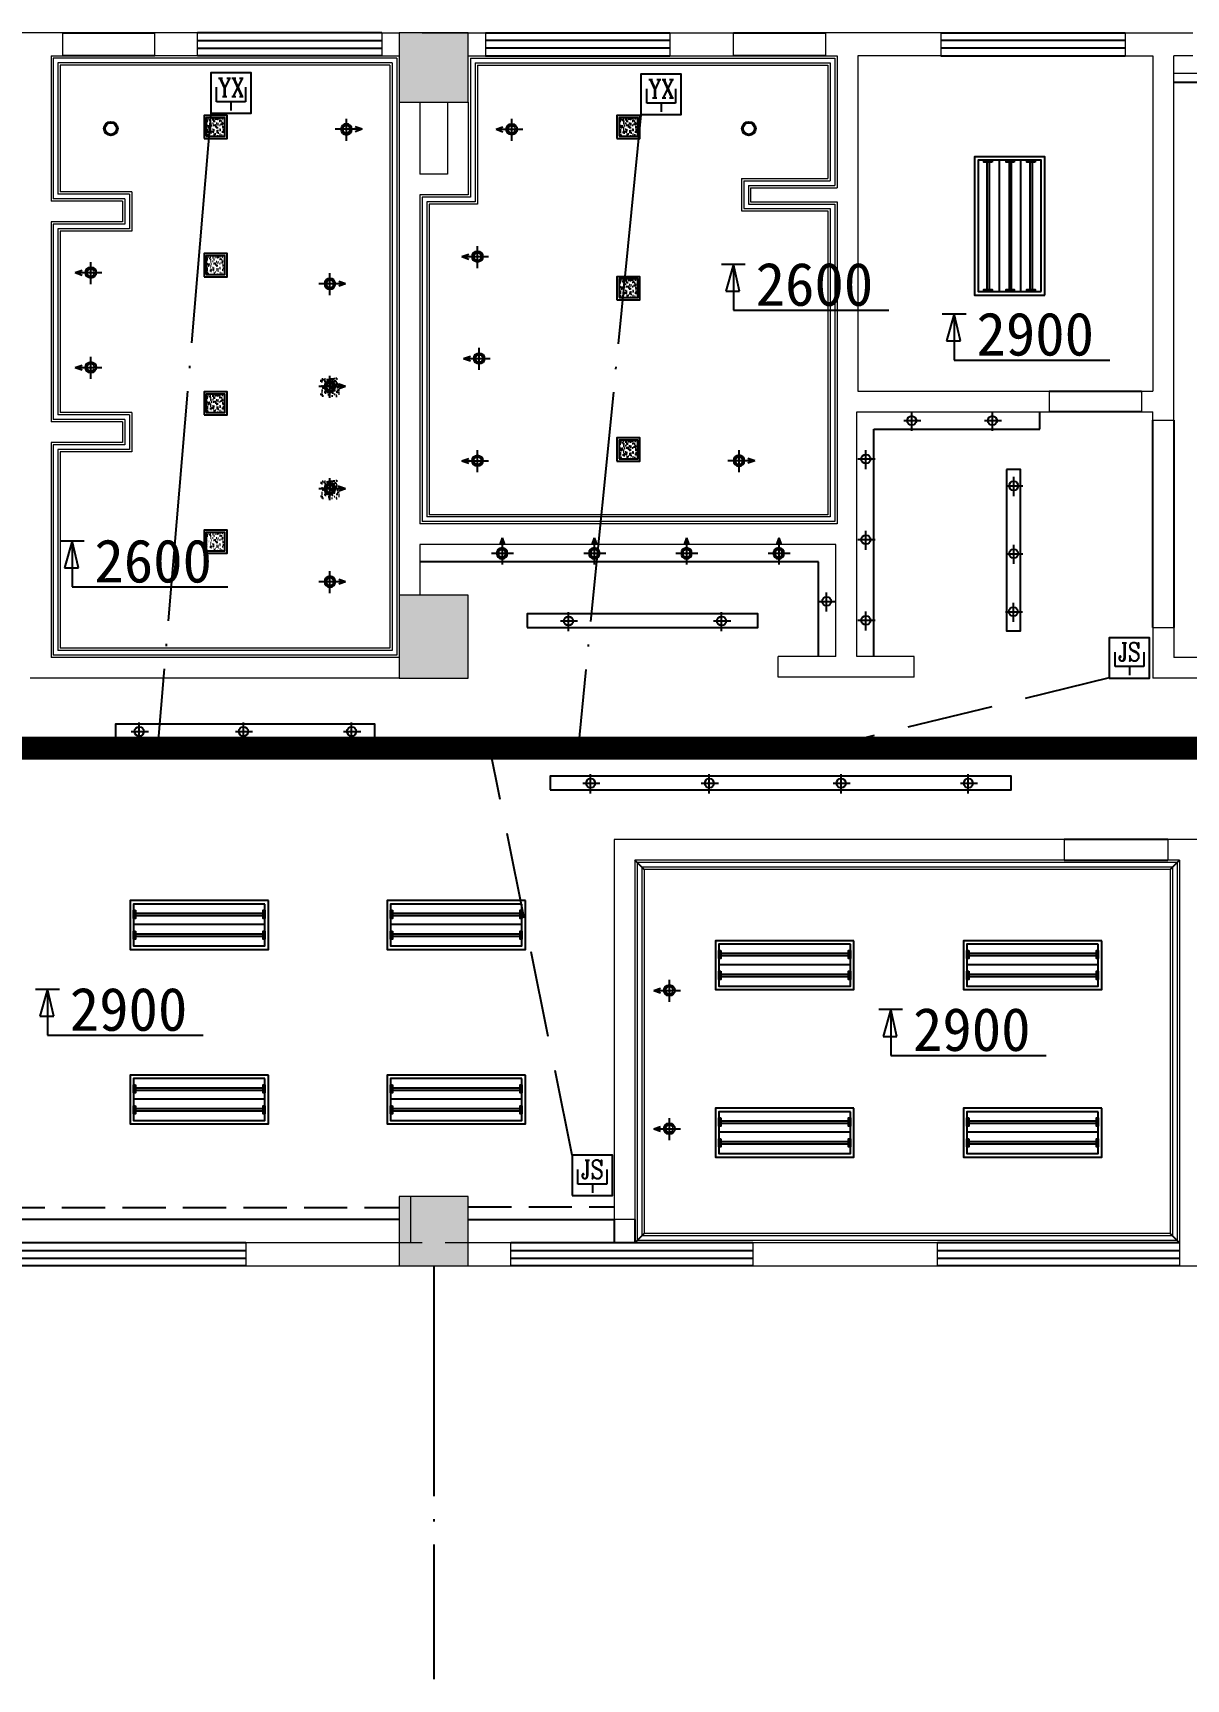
# Model space of a CAD drawing. Extents: x 1487452 to 1619693, y 165319 to 350168.
# Drawn here: x 1598103 to 1608107, y 236951 to 251239 of the extents above; entities that cross this region are included whole.
import ezdxf
from ezdxf.enums import TextEntityAlignment as Align

# ---------------------------------------------------------------- set-up
doc = ezdxf.new("R2010")
doc.units = 0
doc.header["$LTSCALE"] = 1000
doc.header["$MEASUREMENT"] = 0
doc.linetypes.add('DASH', pattern=[0.35, 0.25, -0.1])
doc.linetypes.add('DOTE', pattern=[2.42, 2, -0.2, 0.02, -0.2])
doc.layers.get('0').update_dxf_attribs({"linetype": 'CONTINUOUS'})
for name, color, linetype in [('DIME', 3, 'CONTINUOUS'), ('DOTE', 1, 'DOTE'), ('G', 4, 'CONTINUOUS'), ('WINDOW', 2, 'CONTINUOUS')]:
    doc.layers.add(name, color=color, linetype=linetype)
doc.styles.add('_COMPLEX', font='COMPLEX', dxfattribs={"width": 0.6})
doc.styles.add('DIM_FONT', font='SIMPLEX.shx', dxfattribs={"width": 0.8})
doc.styles.add('HZ', font='txt.shx', dxfattribs={"height": 3, "bigfont": 'hztxt.shx'})

# ---------------------------------------------------------------- blocks, each defined once
blk = doc.blocks.new('$TCHSYS$WIN2D')
for p, q in [((-0.5, 0.5), (0.5, 0.5)), ((0.5, 0.1667), (-0.5, 0.1667)), ((0.5, -0.1667), (-0.5, -0.1667)), ((-0.5, -0.5), (0.5, -0.5))]:
    blk.add_line(p, q)
blk = doc.blocks.new('kjdjhkhgfdgfd')
at = {"color": 251, "extrusion": (0, 0, -1)}
blk.add_ellipse((1091006, 399928), major_axis=(0.6, 47.4), ratio=1, start_param=4.699042, end_param=10.982227, dxfattribs=at)
at = {"color": 250, "extrusion": (0, 0, -1)}
blk.add_ellipse((1091006, 399928), major_axis=(-0.7, 33.2), ratio=1, start_param=-1.549954, end_param=4.733231, dxfattribs=at)
at = {"layer": 'DIME', "color": 250, "ltscale": 0.4}
for p, q in [((1090870, 399928), (1090930, 399949)), ((1090870, 399928), (1091102, 399928)), ((1090870, 399928), (1090930, 399908)), ((1091006, 400027), (1091006, 399836))]:
    blk.add_line(p, q, dxfattribs=at)
blk = doc.blocks.new('_LINKPT1')
blk.add_line((0, 0), (0, 0))
blk = doc.blocks.new('JGSGFS')
at = {"color": 3}
for p, q in [((1521339, 294272), (1521339, 294397)), ((1521589, 294397), (1521589, 294272)), ((1521589, 294272), (1521339, 294272)), ((1521464, 294272), (1521464, 294197))]:
    blk.add_line(p, q, dxfattribs=at)
blk.add_lwpolyline([(1521289, 294172), (1521639, 294172), (1521639, 294522), (1521289, 294522)], close=True, dxfattribs=at)
for p in [(1521464, 294522), (1521289, 294347), (1521639, 294347), (1521464, 294172)]:
    blk.add_blockref('_LINKPT1', p, dxfattribs=at)
at = {"color": 3, "style": '_COMPLEX', "width": 0.8}
blk.add_text('YX', height=160, dxfattribs=at).set_placement((1521464, 294397), align=Align.MIDDLE)
at = {"color": 3, "style": 'DIM_FONT', "width": 0.8, "flags": 9}
blk.add_attdef('A', (1521464, 294347), '', height=0.01, dxfattribs=at)
blk = doc.blocks.new('KJYTHFD')
at = {"color": 3}
for p, q in [((1522355, 290602), (1522355, 290727)), ((1522605, 290727), (1522605, 290602)), ((1522605, 290602), (1522355, 290602)), ((1522480, 290602), (1522480, 290527))]:
    blk.add_line(p, q, dxfattribs=at)
blk.add_lwpolyline([(1522305, 290502), (1522655, 290502), (1522655, 290852), (1522305, 290852)], close=True, dxfattribs=at)
for p in [(1522480, 290852), (1522305, 290677), (1522655, 290677), (1522480, 290502)]:
    blk.add_blockref('_LINKPT1', p, dxfattribs=at)
at = {"color": 3, "style": '_COMPLEX', "width": 0.8}
blk.add_text('JS', height=160, dxfattribs=at).set_placement((1522480, 290728), align=Align.MIDDLE)
at = {"color": 3, "style": 'DIM_FONT', "width": 0.8, "flags": 9}
blk.add_attdef('A', (1522480, 290677), '', height=0.01, dxfattribs=at)

msp = doc.modelspace()

# ---------------------------------------------------------------- hatches: boundary and pattern name
at = {"lineweight": 13}
for points in [[(1601279.8, 250639.1), (1601879.8, 250639.1), (1601879.8, 251239.1), (1601279.8, 251239.1)], [(1601279.8, 245639.1), (1601879.8, 245639.1), (1601879.8, 246359.1), (1601279.8, 246359.1)], [(1601279.8, 240539.1), (1601879.8, 240539.1), (1601879.8, 241139.1), (1601279.8, 241139.1)]]:
    msp.add_hatch(color=256, dxfattribs=at).paths.add_polyline_path(points)
at = {"layer": 'DIME', "ltscale": 0.4}
h = msp.add_hatch(dxfattribs=at)
h.set_pattern_fill('AR-SAND', color=250, scale=20, style=0, double=1)
h.set_pattern_definition([(37.5, (181541.03, 20395.394), (-1.25986716, 38.5364754), [0, -30.4, 0, -34, 0, -32.5]), (7.5, (181541.03, 20395.394), (35.3955341, 56.4429213), [0, -16.4, 0, -27.4, 0, -10.5]), (327.5, (181516.43, 20395.394), (62.2828372, 0.1131811), [0, -10, 0, -36, 0, -47]), (317.5, (181516.43, 20395.394), (60.122532, 17.5535113), [0, -5, 0, -23.6, 0, -27])])
h.paths.add_polyline_path([(1599607.1, 250503.3), (1599607.1, 250343.3), (1599767.1, 250343.3), (1599767.1, 250503.3)])
h = msp.add_hatch(dxfattribs=at)
h.set_pattern_fill('AR-SAND', color=250, scale=20, style=0, double=1)
h.set_pattern_definition([(37.5, (185123.792, 20395.394), (-1.25986716, 38.5364754), [0, -30.4, 0, -34, 0, -32.5]), (7.5, (185123.79, 20395.394), (35.3955341, 56.4429213), [0, -16.4, 0, -27.4, 0, -10.5]), (327.5, (185099.192, 20395.394), (62.2828372, 0.1131811), [0, -10, 0, -36, 0, -47]), (317.5, (185099.19, 20395.394), (60.122532, 17.5535113), [0, -5, 0, -23.6, 0, -27])])
h.paths.add_polyline_path([(1603189.8, 250503.3), (1603189.8, 250343.3), (1603349.8, 250343.3), (1603349.8, 250503.3)])
h = msp.add_hatch(dxfattribs=at)
h.set_pattern_fill('AR-SAND', color=250, scale=20, style=0, double=1)
h.set_pattern_definition([(37.5, (181541.03, 19195.394), (-1.25986716, 38.5364754), [0, -30.4, 0, -34, 0, -32.5]), (7.5, (181541.03, 19195.394), (35.3955341, 56.4429213), [0, -16.4, 0, -27.4, 0, -10.5]), (327.5, (181516.43, 19195.394), (62.2828372, 0.1131811), [0, -10, 0, -36, 0, -47]), (317.5, (181516.43, 19195.394), (60.122532, 17.5535113), [0, -5, 0, -23.6, 0, -27])])
h.paths.add_polyline_path([(1599607.1, 249303.3), (1599607.1, 249143.3), (1599767.1, 249143.3), (1599767.1, 249303.3)])
h = msp.add_hatch(dxfattribs=at)
h.set_pattern_fill('AR-SAND', color=250, scale=20, style=0, double=1)
h.set_pattern_definition([(37.5, (185123.792, 18995.394), (-1.25986716, 38.5364754), [0, -30.4, 0, -34, 0, -32.5]), (7.5, (185123.79, 18995.394), (35.3955341, 56.4429213), [0, -16.4, 0, -27.4, 0, -10.5]), (327.5, (185099.192, 18995.394), (62.2828372, 0.1131811), [0, -10, 0, -36, 0, -47]), (317.5, (185099.19, 18995.394), (60.122532, 17.5535113), [0, -5, 0, -23.6, 0, -27])])
h.paths.add_polyline_path([(1603189.8, 249103.3), (1603189.8, 248943.3), (1603349.8, 248943.3), (1603349.8, 249103.3)])
h = msp.add_hatch(dxfattribs=at)
h.set_pattern_fill('AR-SAND', color=250, scale=20, style=0, double=1)
h.set_pattern_definition([(37.5, (182533.792, 18137.17), (-1.25986716, 38.5364754), [0, -30.4, 0, -34, 0, -32.5]), (7.5, (182533.79, 18137.17), (35.3955341, 56.4429213), [0, -16.4, 0, -27.4, 0, -10.5]), (327.5, (182509.192, 18137.17), (62.2828372, 0.1131811), [0, -10, 0, -36, 0, -47]), (317.5, (182509.19, 18137.17), (60.122532, 17.5535113), [0, -5, 0, -23.6, 0, -27])])
h.paths.add_polyline_path([(1600599.8, 248245.1), (1600599.8, 248085.1), (1600759.8, 248085.1), (1600759.8, 248245.1)])
h = msp.add_hatch(dxfattribs=at)
h.set_pattern_fill('AR-SAND', color=250, scale=20, style=0, double=1)
h.set_pattern_definition([(37.5, (181541.03, 17995.394), (-1.25986716, 38.5364754), [0, -30.4, 0, -34, 0, -32.5]), (7.5, (181541.03, 17995.394), (35.3955341, 56.4429213), [0, -16.4, 0, -27.4, 0, -10.5]), (327.5, (181516.43, 17995.394), (62.2828372, 0.1131811), [0, -10, 0, -36, 0, -47]), (317.5, (181516.43, 17995.394), (60.122532, 17.5535113), [0, -5, 0, -23.6, 0, -27])])
h.paths.add_polyline_path([(1599607.1, 248103.3), (1599607.1, 247943.3), (1599767.1, 247943.3), (1599767.1, 248103.3)])
h = msp.add_hatch(dxfattribs=at)
h.set_pattern_fill('AR-SAND', color=250, scale=20, style=0, double=1)
h.set_pattern_definition([(37.5, (185123.792, 17595.394), (-1.25986716, 38.5364754), [0, -30.4, 0, -34, 0, -32.5]), (7.5, (185123.79, 17595.394), (35.3955341, 56.4429213), [0, -16.4, 0, -27.4, 0, -10.5]), (327.5, (185099.192, 17595.394), (62.2828372, 0.1131811), [0, -10, 0, -36, 0, -47]), (317.5, (185099.19, 17595.394), (60.122532, 17.5535113), [0, -5, 0, -23.6, 0, -27])])
h.paths.add_polyline_path([(1603189.8, 247703.3), (1603189.8, 247543.3), (1603349.8, 247543.3), (1603349.8, 247703.3)])
h = msp.add_hatch(dxfattribs=at)
h.set_pattern_fill('AR-SAND', color=250, scale=20, style=0, double=1)
h.set_pattern_definition([(37.5, (182533.792, 17250.115), (-1.25986716, 38.5364754), [0, -30.4, 0, -34, 0, -32.5]), (7.5, (182533.79, 17250.115), (35.3955341, 56.4429213), [0, -16.4, 0, -27.4, 0, -10.5]), (327.5, (182509.192, 17250.115), (62.2828372, 0.1131811), [0, -10, 0, -36, 0, -47]), (317.5, (182509.19, 17250.115), (60.122532, 17.5535113), [0, -5, 0, -23.6, 0, -27])])
h.paths.add_polyline_path([(1600599.8, 247358), (1600599.8, 247198), (1600759.8, 247198), (1600759.8, 247358)])
h = msp.add_hatch(dxfattribs=at)
h.set_pattern_fill('AR-SAND', color=250, scale=20, style=0, double=1)
h.set_pattern_definition([(37.5, (181541.03, 16795.394), (-1.25986716, 38.5364754), [0, -30.4, 0, -34, 0, -32.5]), (7.5, (181541.03, 16795.394), (35.3955341, 56.4429213), [0, -16.4, 0, -27.4, 0, -10.5]), (327.5, (181516.43, 16795.394), (62.2828372, 0.1131811), [0, -10, 0, -36, 0, -47]), (317.5, (181516.43, 16795.394), (60.122532, 17.5535113), [0, -5, 0, -23.6, 0, -27])])
h.paths.add_polyline_path([(1599607.1, 246903.3), (1599607.1, 246743.3), (1599767.1, 246743.3), (1599767.1, 246903.3)])

# ---------------------------------------------------------------- linework, layer by layer
at = {"lineweight": 13}
for p, q in [((1598359.6, 251239.1), (1597779.8, 251239.1)), ((1598359.6, 251239.1), (1598359.6, 251039.1)), ((1599529.8, 251239.1), (1599159.8, 251239.1)), ((1599159.8, 251039.1), (1599159.8, 251239.1)), ((1599529.8, 251039.1), (1599529.8, 251239.1)), ((1601129.8, 251239.1), (1601129.8, 251039.1)), ((1601129.8, 251239.1), (1601279.8, 251239.1)), ((1601879.8, 251239.1), (1601279.8, 251239.1)), ((1601279.8, 251239.1), (1601279.8, 250639.1)), ((1601479.8, 251239.1), (1602029.8, 251239.1)), ((1601879.8, 250639.1), (1601879.8, 251239.1)), ((1602029.8, 251239.1), (1602029.8, 251039.1)), ((1603629.8, 251239.1), (1603629.8, 251039.1)), ((1603629.8, 251239.1), (1604179.8, 251239.1)), ((1604179.8, 251039.1), (1604179.8, 251239.1)), ((1604979.8, 251239.1), (1604979.8, 251039.1)), ((1605980.1, 251239.1), (1604979.8, 251239.1)), ((1605980.1, 251239.1), (1605980.1, 251039.1)), ((1607580.1, 251239.1), (1607580.1, 251039.1)), ((1607580.1, 251239.1), (1608165.1, 251239.1)), ((1598259.8, 251039.1), (1598359.6, 251039.1)), ((1598259.8, 251039.1), (1598259.8, 249779.1)), ((1599529.8, 251039.1), (1599159.8, 251039.1)), ((1601129.8, 251039.1), (1601279.8, 251039.1)), ((1601879.8, 251039.1), (1602029.8, 251039.1)), ((1603629.8, 251039.1), (1604179.8, 251039.1)), ((1604979.8, 251039.1), (1605079.8, 251039.1)), ((1605079.8, 251039.1), (1605079.8, 249894.1)), ((1605259.8, 251039.1), (1605259.8, 248129.1)), ((1605980.1, 251039.1), (1605259.8, 251039.1)), ((1607580.1, 251039.1), (1607820.1, 251039.1)), ((1607820.1, 251039.1), (1607820.1, 248129.1)), ((1608000.1, 247879.1), (1608000.1, 251039.1)), ((1608165.1, 251039.1), (1608000.1, 251039.1)), ((1601279.8, 250639.1), (1601879.8, 250639.1)), ((1601279.8, 250639.1), (1601279.8, 246359.1)), ((1601459.8, 250639.1), (1601459.8, 250013.1)), ((1601699.8, 250639.1), (1601699.8, 250013.1)), ((1601879.8, 250639.1), (1601879.8, 249833.1)), ((1601699.8, 250013.1), (1601459.8, 250013.1)), ((1604329.8, 249894.1), (1604329.8, 249774.1)), ((1604329.8, 249894.1), (1605079.8, 249894.1)), ((1598879.8, 249779.1), (1598259.8, 249779.1)), ((1598879.8, 249779.1), (1598879.8, 249599.1)), ((1601459.8, 249833.1), (1601459.8, 246977.6)), ((1601879.8, 249833.1), (1601459.8, 249833.1)), ((1604329.8, 249774.1), (1605079.8, 249774.1)), ((1605079.8, 249774.1), (1605079.8, 246977.6)), ((1598879.8, 249599.1), (1598259.8, 249599.1)), ((1598259.8, 249599.1), (1598259.8, 247864.1)), ((1605259.8, 248129.1), (1606920.1, 248129.1)), ((1606920.1, 248129.1), (1606920.1, 247949.1)), ((1607720.1, 248129.1), (1607720.1, 247949.1)), ((1607720.1, 248129.1), (1607820.1, 248129.1)), ((1605249.8, 245827.6), (1605249.8, 247949.1)), ((1605249.8, 247949.1), (1606920.1, 247949.1)), ((1607720.1, 247949.1), (1607820.1, 247949.1)), ((1607820.1, 247879.1), (1607820.1, 247949.1)), ((1598879.8, 247864.1), (1598259.8, 247864.1)), ((1598879.8, 247864.1), (1598879.8, 247684.1)), ((1607820.1, 247879.1), (1608000.1, 247879.1)), ((1598259.8, 247684.1), (1598259.8, 245819.1)), ((1598879.8, 247684.1), (1598259.8, 247684.1)), ((1605079.8, 246977.6), (1601459.8, 246977.6)), ((1601459.8, 246797.6), (1601459.8, 246359.1)), ((1605069.8, 246797.6), (1601459.8, 246797.6)), ((1605069.8, 245827.6), (1605069.8, 246797.6)), ((1601879.8, 246359.1), (1601279.8, 246359.1)), ((1601279.8, 246359.1), (1601279.8, 245639.1)), ((1601879.8, 245639.1), (1601879.8, 246359.1)), ((1607820.1, 246079.1), (1607820.1, 245639.1)), ((1607820.1, 246079.1), (1608000.1, 246079.1)), ((1608000.1, 246079.1), (1608000.1, 245819.1)), ((1601279.8, 245819.1), (1598259.8, 245819.1)), ((1604569.8, 245647.6), (1604569.8, 245827.6)), ((1605069.8, 245827.6), (1604569.8, 245827.6)), ((1605749.8, 245827.6), (1605249.8, 245827.6)), ((1605749.8, 245647.6), (1605749.8, 245827.6)), ((1609429.8, 245819.1), (1608000.1, 245819.1)), ((1601279.8, 245639.1), (1598079.8, 245639.1)), ((1601279.8, 245639.1), (1601879.8, 245639.1)), ((1605749.8, 245647.6), (1604569.8, 245647.6)), ((1609429.8, 245639.1), (1607820.1, 245639.1)), ((1607049.8, 244239.1), (1603144.8, 244239.1)), ((1603144.8, 244239.1), (1603144.8, 240939.1)), ((1607049.8, 244239.1), (1607049.8, 244059.1)), ((1608329.8, 244239.1), (1607949.8, 244239.1)), ((1607949.8, 244239.1), (1607949.8, 244059.1)), ((1607049.8, 244059.1), (1603324.8, 244059.1)), ((1603324.8, 244059.1), (1603324.8, 240939.1)), ((1608049.8, 244059.1), (1607949.8, 244059.1)), ((1608049.8, 244059.1), (1608049.8, 240739.1)), ((1601879.8, 241139.1), (1601279.8, 241139.1)), ((1601279.8, 241139.1), (1601279.8, 240539.1)), ((1601379.8, 241139.1), (1601379.8, 240739.1)), ((1601879.8, 240539.1), (1601879.8, 241139.1)), ((1603324.8, 240939.1), (1603144.8, 240939.1)), ((1599949.8, 240739.1), (1599949.8, 240539.1)), ((1601479.8, 240739.1), (1599949.8, 240739.1)), ((1602249.8, 240739.1), (1601679.8, 240739.1)), ((1602249.8, 240539.1), (1602249.8, 240739.1)), ((1604349.8, 240739.1), (1604349.8, 240539.1)), ((1605949.8, 240739.1), (1604349.8, 240739.1)), ((1605949.8, 240539.1), (1605949.8, 240739.1)), ((1608049.8, 240739.1), (1608049.8, 240539.1)), ((1599949.8, 240539.1), (1601579.8, 240539.1)), ((1601279.8, 240539.1), (1601879.8, 240539.1)), ((1601579.8, 240539.1), (1602249.8, 240539.1)), ((1604349.8, 240539.1), (1605949.8, 240539.1)), ((1608049.8, 240539.1), (1609629.8, 240539.1))]:
    msp.add_line(p, q, dxfattribs=at)
at = {"color": 251, "lineweight": 13}
for p, q in [((1601279.8, 251239.1), (1601279.8, 250369.8)), ((1598339.8, 250959.1), (1598339.8, 249859.1)), ((1601199.8, 250959.1), (1598339.8, 250959.1)), ((1601199.8, 250959.1), (1601199.8, 245899.1)), ((1601959.8, 250959.1), (1601959.8, 249753.1)), ((1601959.8, 250959.1), (1604999.8, 250959.1)), ((1604999.8, 250959.1), (1604999.8, 249974.1)), ((1608000.1, 250889.1), (1609429.8, 250889.1)), ((1604249.8, 249974.1), (1604999.8, 249974.1)), ((1604249.8, 249974.1), (1604249.8, 249694.1)), ((1598959.8, 249859.1), (1598339.8, 249859.1)), ((1598959.8, 249859.1), (1598959.8, 249519.1)), ((1601539.8, 249753.1), (1601539.8, 247057.6)), ((1601959.8, 249753.1), (1601539.8, 249753.1)), ((1604249.8, 249694.1), (1604999.8, 249694.1)), ((1604999.8, 249694.1), (1604999.8, 247057.6)), ((1598959.8, 249519.1), (1598339.8, 249519.1)), ((1598339.8, 249519.1), (1598339.8, 247944.1)), ((1598959.8, 247944.1), (1598339.8, 247944.1)), ((1598959.8, 247944.1), (1598959.8, 247604.1)), ((1598959.8, 247604.1), (1598339.8, 247604.1)), ((1598339.8, 247604.1), (1598339.8, 245899.1)), ((1604999.8, 247057.6), (1601539.8, 247057.6)), ((1601199.8, 245899.1), (1598339.8, 245899.1)), ((1607969.8, 243979.1), (1603404.8, 243979.1)), ((1603404.8, 243979.1), (1603404.8, 240819.1)), ((1607969.8, 243979.1), (1607969.8, 240819.1)), ((1607969.8, 240819.1), (1603404.8, 240819.1))]:
    msp.add_line(p, q, dxfattribs=at)
at = {"color": 250, "lineweight": 13}
for p, q in [((1598279.8, 251019.1), (1598279.8, 249799.1)), ((1601259.8, 251019.1), (1598279.8, 251019.1)), ((1598319.8, 250979.1), (1598319.8, 249839.1)), ((1601219.8, 250979.1), (1598319.8, 250979.1)), ((1601219.8, 250979.1), (1601219.8, 245879.1)), ((1601259.8, 251019.1), (1601259.8, 245839.1)), ((1601899.8, 251019.1), (1601899.8, 249813.1)), ((1601899.8, 251019.1), (1605059.8, 251019.1)), ((1601939.8, 250979.1), (1601939.8, 249773.1)), ((1601939.8, 250979.1), (1605019.8, 250979.1)), ((1605019.8, 250979.1), (1605019.8, 249954.1)), ((1605059.8, 251019.1), (1605059.8, 249914.1)), ((1604269.8, 249954.1), (1604269.8, 249714.1)), ((1604269.8, 249954.1), (1605019.8, 249954.1)), ((1604309.8, 249914.1), (1604309.8, 249754.1)), ((1604309.8, 249914.1), (1605059.8, 249914.1)), ((1598899.8, 249799.1), (1598279.8, 249799.1)), ((1598939.8, 249839.1), (1598319.8, 249839.1)), ((1598899.8, 249799.1), (1598899.8, 249579.1)), ((1598939.8, 249839.1), (1598939.8, 249539.1)), ((1601899.8, 249813.1), (1601479.8, 249813.1)), ((1601479.8, 249813.1), (1601479.8, 246997.6)), ((1601939.8, 249773.1), (1601519.8, 249773.1)), ((1601519.8, 249773.1), (1601519.8, 247037.6)), ((1604309.8, 249754.1), (1605059.8, 249754.1)), ((1605059.8, 249754.1), (1605059.8, 246997.6)), ((1604269.8, 249714.1), (1605019.8, 249714.1)), ((1605019.8, 249714.1), (1605019.8, 247037.6)), ((1598899.8, 249579.1), (1598279.8, 249579.1)), ((1598279.8, 249579.1), (1598279.8, 247884.1)), ((1598939.8, 249539.1), (1598319.8, 249539.1)), ((1598319.8, 249539.1), (1598319.8, 247924.1)), ((1598939.8, 247924.1), (1598319.8, 247924.1)), ((1598939.8, 247924.1), (1598939.8, 247624.1)), ((1598899.8, 247884.1), (1598279.8, 247884.1)), ((1598899.8, 247884.1), (1598899.8, 247664.1)), ((1598899.8, 247664.1), (1598279.8, 247664.1)), ((1598279.8, 247664.1), (1598279.8, 245839.1)), ((1598939.8, 247624.1), (1598319.8, 247624.1)), ((1598319.8, 247624.1), (1598319.8, 245879.1)), ((1605019.8, 247037.6), (1601519.8, 247037.6)), ((1605059.8, 246997.6), (1601479.8, 246997.6)), ((1601259.8, 245839.1), (1598279.8, 245839.1)), ((1601219.8, 245879.1), (1598319.8, 245879.1)), ((1603344.8, 244039.1), (1603344.8, 240759.1)), ((1608029.8, 244039.1), (1603344.8, 244039.1)), ((1608029.8, 244039.1), (1608029.8, 240759.1)), ((1603384.8, 243999.1), (1603384.8, 240799.1)), ((1607989.8, 243999.1), (1603384.8, 243999.1)), ((1607989.8, 243999.1), (1607989.8, 240799.1)), ((1608029.8, 240759.1), (1603344.8, 240759.1)), ((1607989.8, 240799.1), (1603384.8, 240799.1))]:
    msp.add_line(p, q, dxfattribs=at)
at = {"color": 1}
for p, q in [((1604076.8, 249232.8), (1604283.4, 249232.8)), ((1604180.1, 249232.8), (1604114, 248997.6)), ((1604180.1, 249232.8), (1604180.1, 248831.6)), ((1604234.5, 248997.6), (1604180.1, 249232.8)), ((1604114, 248997.6), (1604234.5, 248997.6)), ((1604180.1, 248831.6), (1605529.9, 248831.6)), ((1605992.4, 248800.8), (1606199, 248800.8)), ((1606095.7, 248800.8), (1606029.6, 248565.6)), ((1606095.7, 248800.8), (1606095.7, 248399.6)), ((1606150.1, 248565.6), (1606095.7, 248800.8)), ((1606029.6, 248565.6), (1606150.1, 248565.6)), ((1606095.7, 248399.6), (1607445.5, 248399.6)), ((1598339.8, 246831.2), (1598546.4, 246831.2)), ((1598443.1, 246831.2), (1598376.9, 246596)), ((1598443.1, 246831.2), (1598443.1, 246430)), ((1598497.4, 246596), (1598443.1, 246831.2)), ((1598376.9, 246596), (1598497.4, 246596)), ((1598443.1, 246430), (1599792.9, 246430)), ((1598126, 242940.6), (1598332.6, 242940.6)), ((1598229.3, 242940.6), (1598163.2, 242705.4)), ((1598229.3, 242940.6), (1598229.3, 242539.4)), ((1598283.7, 242705.4), (1598229.3, 242940.6)), ((1605441.8, 242765.2), (1605648.3, 242765.2)), ((1605545.1, 242765.2), (1605478.9, 242530)), ((1605545.1, 242765.2), (1605545.1, 242364)), ((1605599.4, 242530), (1605545.1, 242765.2)), ((1598163.2, 242705.4), (1598283.7, 242705.4)), ((1598229.3, 242539.4), (1599579.1, 242539.4)), ((1605478.9, 242530), (1605599.4, 242530)), ((1605545.1, 242364), (1606894.8, 242364))]:
    msp.add_line(p, q, dxfattribs=at)
at = {"layer": 'DIME', "color": 251, "ltscale": 0.4}
for p, q in [((1598359.6, 251239.1), (1599159.8, 251239.1)), ((1604179.8, 251239.1), (1604979.8, 251239.1)), ((1599159.8, 251039.1), (1598359.6, 251039.1)), ((1604979.8, 251039.1), (1604179.8, 251039.1)), ((1606487.9, 248994.2), (1606487.9, 250134.2)), ((1606672.6, 248994.2), (1606672.6, 250134.2)), ((1606920.1, 248129.1), (1607720.1, 248129.1)), ((1606838.5, 247799.1), (1606838.5, 247949.1)), ((1607720.1, 247949.1), (1606920.1, 247949.1)), ((1605399.8, 245827.6), (1605399.8, 247799.1)), ((1605399.8, 247799.1), (1606838.5, 247799.1)), ((1607820.1, 246079.1), (1607820.1, 247879.1)), ((1608000.1, 247879.1), (1608000.1, 246079.1)), ((1604919.8, 246647.6), (1601459.8, 246647.6)), ((1604919.8, 245827.6), (1604919.8, 246647.6)), ((1607949.8, 244239.1), (1607049.8, 244239.1)), ((1607049.8, 244059.1), (1607949.8, 244059.1)), ((1600116.1, 243499.7), (1598976.1, 243499.7)), ((1602345.4, 243499.7), (1601205.4, 243499.7)), ((1605195.1, 243151.1), (1604055.1, 243151.1)), ((1607345.8, 243151.1), (1606205.8, 243151.1)), ((1600116.1, 241984.3), (1598976.1, 241984.3)), ((1602345.4, 241984.3), (1601205.4, 241984.3)), ((1605195.1, 241697.3), (1604055.1, 241697.3)), ((1607345.8, 241697.3), (1606205.8, 241697.3)), ((1601279.8, 240939.1), (1593629.8, 240939.1)), ((1601879.8, 240939.1), (1603144.8, 240939.1))]:
    msp.add_line(p, q, dxfattribs=at)
at = {"layer": 'DIME', "color": 2, "ltscale": 0.4}
for p, q in [((1601129.8, 251239.1), (1599529.8, 251239.1)), ((1602029.8, 251239.1), (1603629.8, 251239.1)), ((1605980.1, 251239.1), (1607580.1, 251239.1)), ((1599529.8, 251172.4), (1601129.8, 251172.4)), ((1599529.8, 251105.7), (1601129.8, 251105.7)), ((1601129.8, 251039.1), (1599529.8, 251039.1)), ((1603629.8, 251172.4), (1602029.8, 251172.4)), ((1603629.8, 251105.7), (1602029.8, 251105.7)), ((1602029.8, 251039.1), (1603629.8, 251039.1)), ((1607580.1, 251172.4), (1605980.1, 251172.4)), ((1607580.1, 251105.7), (1605980.1, 251105.7)), ((1605980.1, 251039.1), (1607580.1, 251039.1))]:
    msp.add_line(p, q, dxfattribs=at)
at = {"layer": 'DIME', "color": 250, "linetype": 'DASH', "ltscale": 1.5}
for p, q in [((1608000.1, 250811.4), (1612986.8, 250811.4)), ((1593629.8, 241045.5), (1601279.8, 241045.5)), ((1601879.8, 241050.7), (1603144.8, 241050.7))]:
    msp.add_line(p, q, dxfattribs=at)
at = {"layer": 'DIME', "color": 250, "ltscale": 0.4}
for p, q in [((1606378.8, 250117.5), (1606378.8, 249010.9)), ((1606398.8, 250117.5), (1606398.8, 249010.9)), ((1606571.3, 250117.5), (1606571.3, 249010.9)), ((1606591.3, 250117.5), (1606591.3, 249010.9)), ((1606752.1, 250117.5), (1606752.1, 249010.9)), ((1606772.1, 250117.5), (1606772.1, 249010.9)), ((1605727.3, 247785), (1605727.3, 247951.8)), ((1606427.3, 247785), (1606427.3, 247951.8)), ((1605658, 247874.4), (1605807, 247874.4)), ((1606358, 247874.4), (1606507, 247874.4)), ((1605329.7, 247451.7), (1605329.7, 247618.5)), ((1605260.4, 247541), (1605409.4, 247541)), ((1606612.2, 247218.6), (1606612.2, 247385.3)), ((1606542.8, 247307.9), (1606691.9, 247307.9)), ((1605329.7, 246751.7), (1605329.7, 246918.5)), ((1605260.4, 246841), (1605409.4, 246841)), ((1606612.2, 246630), (1606612.2, 246796.7)), ((1606542.8, 246719.3), (1606691.9, 246719.3)), ((1604989.1, 246216.2), (1604989.1, 246382.9)), ((1602749.3, 246045.7), (1602749.3, 246212.5)), ((1604077.3, 246045.7), (1604077.3, 246212.5)), ((1604919.8, 246305.5), (1605068.9, 246305.5)), ((1605329.7, 246051.7), (1605329.7, 246218.5)), ((1606539.5, 246215.6), (1606688.6, 246215.6)), ((1606608.9, 246126.3), (1606608.9, 246293)), ((1602679.9, 246135), (1602829, 246135)), ((1604007.9, 246135), (1604157, 246135)), ((1605260.4, 246141), (1605409.4, 246141)), ((1599025, 245086.8), (1599025, 245253.6)), ((1599929.4, 245086.8), (1599929.4, 245253.6)), ((1600867.7, 245086.8), (1600867.7, 245253.6)), ((1598955.7, 245176.2), (1599104.7, 245176.2)), ((1599860, 245176.2), (1600009.1, 245176.2)), ((1600798.3, 245176.2), (1600947.4, 245176.2)), ((1602941.8, 244637.3), (1602941.8, 244804.1)), ((1603971, 244637.3), (1603971, 244804.1)), ((1605114.8, 244637.3), (1605114.8, 244804.1)), ((1606218.4, 244637.3), (1606218.4, 244804.1)), ((1602872.5, 244726.7), (1603021.6, 244726.7)), ((1603901.7, 244726.7), (1604050.8, 244726.7)), ((1605045.4, 244726.7), (1605194.5, 244726.7)), ((1606149.1, 244726.7), (1606298.2, 244726.7)), ((1603404.8, 243979.1), (1603324.8, 244059.1)), ((1607969.8, 243979.1), (1608049.8, 244059.1)), ((1598992.8, 243599.3), (1600099.5, 243599.3)), ((1598992.8, 243579.3), (1600099.5, 243579.3)), ((1601222, 243599.3), (1602328.7, 243599.3)), ((1601222, 243579.3), (1602328.7, 243579.3)), ((1598992.8, 243418.5), (1600099.5, 243418.5)), ((1598992.8, 243398.5), (1600099.5, 243398.5)), ((1601222, 243418.5), (1602328.7, 243418.5)), ((1601222, 243398.5), (1602328.7, 243398.5)), ((1604071.8, 243250.6), (1605178.5, 243250.6)), ((1604071.8, 243230.6), (1605178.5, 243230.6)), ((1606222.4, 243250.6), (1607329.1, 243250.6)), ((1606222.4, 243230.6), (1607329.1, 243230.6)), ((1604071.8, 243069.8), (1605178.5, 243069.8)), ((1604071.8, 243049.8), (1605178.5, 243049.8)), ((1606222.4, 243069.8), (1607329.1, 243069.8)), ((1606222.4, 243049.8), (1607329.1, 243049.8)), ((1598992.8, 242083.8), (1600099.5, 242083.8)), ((1598992.8, 242063.8), (1600099.5, 242063.8)), ((1601222, 242083.8), (1602328.7, 242083.8)), ((1601222, 242063.8), (1602328.7, 242063.8)), ((1598992.8, 241903.1), (1600099.5, 241903.1)), ((1601222, 241903.1), (1602328.7, 241903.1)), ((1598992.8, 241883.1), (1600099.5, 241883.1)), ((1601222, 241883.1), (1602328.7, 241883.1)), ((1604071.8, 241796.8), (1605178.5, 241796.8)), ((1604071.8, 241776.8), (1605178.5, 241776.8)), ((1606222.4, 241796.8), (1607329.1, 241796.8)), ((1606222.4, 241776.8), (1607329.1, 241776.8)), ((1604071.8, 241616), (1605178.5, 241616)), ((1606222.4, 241616), (1607329.1, 241616)), ((1604071.8, 241596), (1605178.5, 241596)), ((1606222.4, 241596), (1607329.1, 241596)), ((1603144.8, 240939.1), (1603144.8, 240739.1)), ((1603324.8, 240939.1), (1603324.8, 240739.1)), ((1603404.8, 240819.1), (1603324.8, 240739.1)), ((1607969.8, 240819.1), (1608049.8, 240739.1))]:
    msp.add_line(p, q, dxfattribs=at)
at = {"layer": 'DIME', "color": 251, "ltscale": 0.4}
for points in [[(1599587.1, 250323.3), (1599787.1, 250323.3), (1599787.1, 250523.3), (1599587.1, 250523.3)], [(1603169.8, 250323.3), (1603369.8, 250323.3), (1603369.8, 250523.3), (1603169.8, 250523.3)], [(1606881.3, 248964.2), (1606881.3, 250164.2), (1606272.9, 250164.2), (1606272.9, 248964.2)], [(1606851.3, 248994.2), (1606851.3, 250134.2), (1606302.9, 250134.2), (1606302.9, 248994.2)], [(1599587.1, 249123.3), (1599787.1, 249123.3), (1599787.1, 249323.3), (1599587.1, 249323.3)], [(1603169.8, 248923.3), (1603369.8, 248923.3), (1603369.8, 249123.3), (1603169.8, 249123.3)], [(1599587.1, 247923.3), (1599787.1, 247923.3), (1599787.1, 248123.3), (1599587.1, 248123.3)], [(1603169.8, 247523.3), (1603369.8, 247523.3), (1603369.8, 247723.3), (1603169.8, 247723.3)], [(1606550, 247449.1), (1606550, 246049.1), (1606670, 246049.1), (1606670, 247449.1)], [(1599587.1, 246723.3), (1599787.1, 246723.3), (1599787.1, 246923.3), (1599587.1, 246923.3)], [(1602392.2, 246077.5), (1604392.4, 246077.5), (1604392.4, 246197.5), (1602392.2, 246197.5)], [(1598819.4, 245118.7), (1601069.5, 245118.7), (1601069.5, 245238.7), (1598819.4, 245238.7)], [(1602589.5, 244669.1), (1606589.4, 244669.1), (1606589.4, 244789.1), (1602589.5, 244789.1)], [(1600146.1, 243708.5), (1598946.1, 243708.5), (1598946.1, 243285), (1600146.1, 243285)], [(1600116.1, 243678.5), (1598976.1, 243678.5), (1598976.1, 243315), (1600116.1, 243315)], [(1602375.4, 243708.5), (1601175.4, 243708.5), (1601175.4, 243285), (1602375.4, 243285)], [(1602345.4, 243678.5), (1601205.4, 243678.5), (1601205.4, 243315), (1602345.4, 243315)], [(1605225.1, 243359.8), (1604025.1, 243359.8), (1604025.1, 242936.3), (1605225.1, 242936.3)], [(1605195.1, 243329.8), (1604055.1, 243329.8), (1604055.1, 242966.3), (1605195.1, 242966.3)], [(1607375.8, 243359.8), (1606175.8, 243359.8), (1606175.8, 242936.3), (1607375.8, 242936.3)], [(1607345.8, 243329.8), (1606205.8, 243329.8), (1606205.8, 242966.3), (1607345.8, 242966.3)], [(1600146.1, 242193.1), (1598946.1, 242193.1), (1598946.1, 241769.6), (1600146.1, 241769.6)], [(1602375.4, 242193.1), (1601175.4, 242193.1), (1601175.4, 241769.6), (1602375.4, 241769.6)], [(1600116.1, 242163.1), (1598976.1, 242163.1), (1598976.1, 241799.6), (1600116.1, 241799.6)], [(1602345.4, 242163.1), (1601205.4, 242163.1), (1601205.4, 241799.6), (1602345.4, 241799.6)], [(1605225.1, 241906), (1604025.1, 241906), (1604025.1, 241482.6), (1605225.1, 241482.6)], [(1607375.8, 241906), (1606175.8, 241906), (1606175.8, 241482.6), (1607375.8, 241482.6)], [(1605195.1, 241876), (1604055.1, 241876), (1604055.1, 241512.6), (1605195.1, 241512.6)], [(1607345.8, 241876), (1606205.8, 241876), (1606205.8, 241512.6), (1607345.8, 241512.6)]]:
    msp.add_lwpolyline(points, close=True, dxfattribs=at)
at = {"layer": 'DIME', "color": 250, "ltscale": 0.4}
for points in [[(1599607.1, 250343.3), (1599767.1, 250343.3), (1599767.1, 250503.3), (1599607.1, 250503.3)], [(1603189.8, 250343.3), (1603349.8, 250343.3), (1603349.8, 250503.3), (1603189.8, 250503.3)], [(1606423.9, 250117.5), (1606353.7, 250117.5), (1606353.7, 250134.2), (1606423.9, 250134.2)], [(1606616.4, 250117.5), (1606546.2, 250117.5), (1606546.2, 250134.2), (1606616.4, 250134.2)], [(1606797.2, 250117.5), (1606727, 250117.5), (1606727, 250134.2), (1606797.2, 250134.2)], [(1599607.1, 249143.3), (1599767.1, 249143.3), (1599767.1, 249303.3), (1599607.1, 249303.3)], [(1603189.8, 248943.3), (1603349.8, 248943.3), (1603349.8, 249103.3), (1603189.8, 249103.3)], [(1606423.9, 248994.2), (1606353.7, 248994.2), (1606353.7, 249010.9), (1606423.9, 249010.9)], [(1606616.4, 248994.2), (1606546.2, 248994.2), (1606546.2, 249010.9), (1606616.4, 249010.9)], [(1606797.2, 248994.2), (1606727, 248994.2), (1606727, 249010.9), (1606797.2, 249010.9)], [(1599607.1, 247943.3), (1599767.1, 247943.3), (1599767.1, 248103.3), (1599607.1, 248103.3)], [(1603189.8, 247543.3), (1603349.8, 247543.3), (1603349.8, 247703.3), (1603189.8, 247703.3)], [(1599607.1, 246743.3), (1599767.1, 246743.3), (1599767.1, 246903.3), (1599607.1, 246903.3)], [(1598992.8, 243624.4), (1598992.8, 243554.1), (1598976.1, 243554.1), (1598976.1, 243624.4)], [(1600116.1, 243624.4), (1600116.1, 243554.1), (1600099.5, 243554.1), (1600099.5, 243624.4)], [(1601222, 243624.4), (1601222, 243554.1), (1601205.4, 243554.1), (1601205.4, 243624.4)], [(1602345.4, 243624.4), (1602345.4, 243554.1), (1602328.7, 243554.1), (1602328.7, 243624.4)], [(1598992.8, 243443.6), (1598992.8, 243373.4), (1598976.1, 243373.4), (1598976.1, 243443.6)], [(1600116.1, 243443.6), (1600116.1, 243373.4), (1600099.5, 243373.4), (1600099.5, 243443.6)], [(1601222, 243443.6), (1601222, 243373.4), (1601205.4, 243373.4), (1601205.4, 243443.6)], [(1602345.4, 243443.6), (1602345.4, 243373.4), (1602328.7, 243373.4), (1602328.7, 243443.6)], [(1604071.8, 243275.7), (1604071.8, 243205.5), (1604055.1, 243205.5), (1604055.1, 243275.7)], [(1605195.1, 243275.7), (1605195.1, 243205.5), (1605178.5, 243205.5), (1605178.5, 243275.7)], [(1606222.4, 243275.7), (1606222.4, 243205.5), (1606205.8, 243205.5), (1606205.8, 243275.7)], [(1607345.8, 243275.7), (1607345.8, 243205.5), (1607329.1, 243205.5), (1607329.1, 243275.7)], [(1604071.8, 243094.9), (1604071.8, 243024.7), (1604055.1, 243024.7), (1604055.1, 243094.9)], [(1605195.1, 243094.9), (1605195.1, 243024.7), (1605178.5, 243024.7), (1605178.5, 243094.9)], [(1606222.4, 243094.9), (1606222.4, 243024.7), (1606205.8, 243024.7), (1606205.8, 243094.9)], [(1607345.8, 243094.9), (1607345.8, 243024.7), (1607329.1, 243024.7), (1607329.1, 243094.9)], [(1598992.8, 242108.9), (1598992.8, 242038.7), (1598976.1, 242038.7), (1598976.1, 242108.9)], [(1600116.1, 242108.9), (1600116.1, 242038.7), (1600099.5, 242038.7), (1600099.5, 242108.9)], [(1601222, 242108.9), (1601222, 242038.7), (1601205.4, 242038.7), (1601205.4, 242108.9)], [(1602345.4, 242108.9), (1602345.4, 242038.7), (1602328.7, 242038.7), (1602328.7, 242108.9)], [(1598992.8, 241928.2), (1598992.8, 241857.9), (1598976.1, 241857.9), (1598976.1, 241928.2)], [(1600116.1, 241928.2), (1600116.1, 241857.9), (1600099.5, 241857.9), (1600099.5, 241928.2)], [(1601222, 241928.2), (1601222, 241857.9), (1601205.4, 241857.9), (1601205.4, 241928.2)], [(1602345.4, 241928.2), (1602345.4, 241857.9), (1602328.7, 241857.9), (1602328.7, 241928.2)], [(1604071.8, 241821.9), (1604071.8, 241751.7), (1604055.1, 241751.7), (1604055.1, 241821.9)], [(1605195.1, 241821.9), (1605195.1, 241751.7), (1605178.5, 241751.7), (1605178.5, 241821.9)], [(1606222.4, 241821.9), (1606222.4, 241751.7), (1606205.8, 241751.7), (1606205.8, 241821.9)], [(1607345.8, 241821.9), (1607345.8, 241751.7), (1607329.1, 241751.7), (1607329.1, 241821.9)], [(1604071.8, 241641.1), (1604071.8, 241570.9), (1604055.1, 241570.9), (1604055.1, 241641.1)], [(1605195.1, 241641.1), (1605195.1, 241570.9), (1605178.5, 241570.9), (1605178.5, 241641.1)], [(1606222.4, 241641.1), (1606222.4, 241570.9), (1606205.8, 241570.9), (1606205.8, 241641.1)], [(1607345.8, 241641.1), (1607345.8, 241570.9), (1607329.1, 241570.9), (1607329.1, 241641.1)]]:
    msp.add_lwpolyline(points, close=True, dxfattribs=at)
at = {"layer": 'DIME', "color": 4, "ltscale": 0.4, "const_width": 200}
msp.add_lwpolyline([(1608607, 245031.3), (1596897.1, 245031.3), (1596897.1, 248619.6), (1574915.6, 248619.6)], dxfattribs=at)
at = {"layer": 'DIME', "color": 251, "ltscale": 0.4}
for centre in [(1598778.3, 250408.4), (1604314.2, 250408.4)]:
    msp.add_circle(centre, 60, dxfattribs=at)
at = {"layer": 'DIME', "color": 250, "ltscale": 0.4}
for centre, radius in [((1598778.3, 250408.4), 50), ((1604314.2, 250408.4), 50), ((1605727.3, 247874.4), 40), ((1606427.3, 247874.4), 40), ((1605329.7, 247541), 40), ((1606612.2, 247307.9), 40), ((1605329.7, 246841), 40), ((1606612.2, 246719.3), 40), ((1604989.1, 246305.5), 40), ((1605329.7, 246141), 40), ((1606608.9, 246215.6), 40), ((1602749.3, 246135), 40), ((1604077.3, 246135), 40), ((1599025, 245176.2), 40), ((1599929.4, 245176.2), 40), ((1600867.7, 245176.2), 40), ((1602941.8, 244726.7), 40), ((1603971, 244726.7), 40), ((1605114.8, 244726.7), 40), ((1606218.4, 244726.7), 40)]:
    msp.add_circle(centre, radius, dxfattribs=at)
at = {"layer": 'DOTE', "linetype": 'DOTE'}
msp.add_line((1601579.8, 240539.1), (1601579.8, 238028.1), dxfattribs=at)
at = {"layer": 'DOTE', "color": 3, "linetype": 'DOTE'}
msp.add_line((1601579.8, 238028.1), (1601579.8, 236951.4), dxfattribs=at)
at = {"layer": 'G', "color": 3, "linetype": 'DOTE'}
for p, q in [((1599645.8, 250541.6), (1599184.1, 245031.3)), ((1603377.7, 250529.5), (1602832, 245031.3))]:
    msp.add_line(p, q, dxfattribs=at)
at = {"layer": 'G', "color": 2, "linetype": 'DASH', "ltscale": 3}
for p, q in [((1607440.8, 245640.2), (1604952.6, 245031.3)), ((1602781.1, 241498.2), (1602067.4, 245031.3))]:
    msp.add_line(p, q, dxfattribs=at)

# ---------------------------------------------------------------- block references
at = {"layer": 'DIME', "color": 250}
for p, rotation in [((2691828.5, 650330.7), 180), ((2691685.5, 648989.3), 180), ((2691685.5, 648098.2), 180), ((2695234.8, 647454.1), 180), ((2691685.5, 647211.1), 180), ((1202245.3, 1337727.9), 270), ((1203045.3, 1337727.9), 270), ((1203845.3, 1337727.9), 270), ((1204645.3, 1337727.9), 270), ((2691685.5, 646403.7), 180)]:
    msp.add_blockref('kjdjhkhgfdgfd', p, dxfattribs=dict(at, rotation=rotation))
at = {"layer": 'DIME', "color": 250, "xscale": -1, "rotation": 180}
for p in [(511251.2, 650330.7), (510954.1, 649225.4), (507599, 649086.6), (510968.4, 648341.2), (507599, 648263.8), (510954.1, 647454.1), (512619.1, 642856.4), (512619.1, 641656.4)]:
    msp.add_blockref('kjdjhkhgfdgfd', p, dxfattribs=at)
at = {"layer": 'G', "color": 1}
for name, p in [('JGSGFS', (78356.9, -43630.1)), ('JGSGFS', (82088.9, -43642.2)), ('KJYTHFD', (85136.1, -44862)), ('KJYTHFD', (80476.4, -49354))]:
    msp.add_blockref(name, p, dxfattribs=at)
at = {"layer": 'WINDOW', "linetype": 'Continuous', "xscale": 2100, "yscale": -200, "zscale": 2100, "rotation": 180}
for p in [(1598899.8, 240639.1), (1603299.8, 240639.1), (1606999.8, 240639.1)]:
    msp.add_blockref('$TCHSYS$WIN2D', p, dxfattribs=at)

# ---------------------------------------------------------------- texts
at = {"color": 1, "char_height": 375, "width": 4080, "attachment_point": 1, "style": 'HZ'}
for s, insert in [('\\pt2250;{\\fSimSun|b0|i0|c134|p2;2600}', (1604373.1, 249245.7)), ('\\pt2250;{\\fSimSun|b0|i0|c134|p2;2900}', (1606288.7, 248813.7)), ('\\pt2250;{\\fSimSun|b0|i0|c134|p2;2600}', (1598636, 246844.1)), ('\\pt2836.96;{\\fSimSun|b0|i0|c134|p2;2900}', (1598422.3, 242953.4)), ('\\pt2836.96;{\\fSimSun|b0|i0|c134|p2;2900}', (1605738, 242778))]:
    msp.add_mtext(s, dxfattribs=dict(at, insert=insert))

doc.saveas('drawing.dxf')
